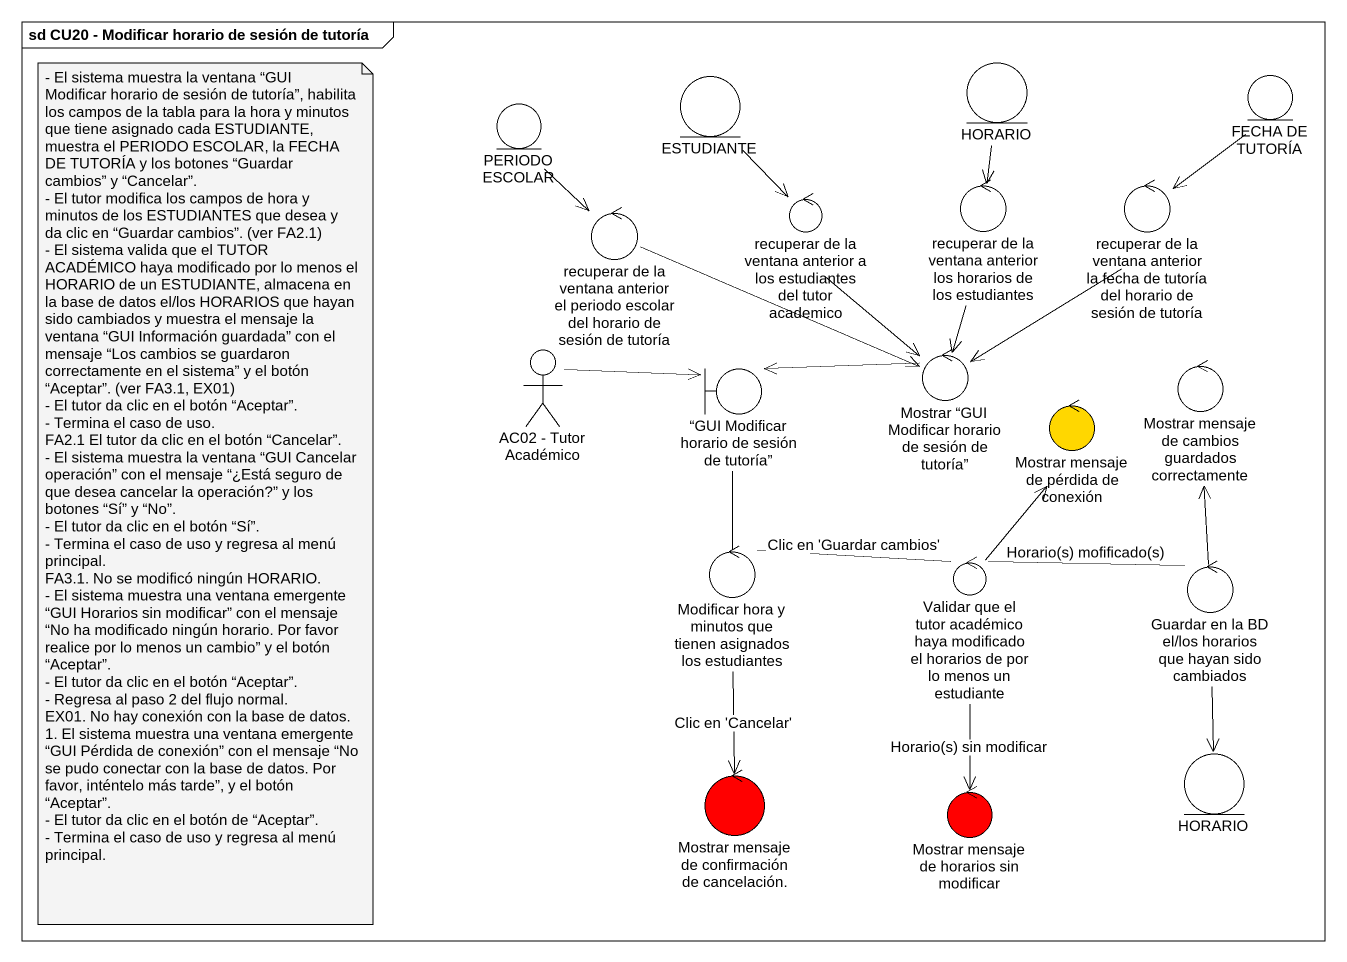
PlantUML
@startuml
mainframe sd CU20 - Modificar horario de sesión de tutoría
entity ESTUDIANTE
entity HORARIO
entity "FECHA DE TUTORÍA" as FECHA_DE_TUTORÍA
entity "PERIODO ESCOLAR" as PERIODO_ESCOLAR
control "recuperar de la ventana anterior el periodo escolar del horario de sesión de tutoría" as recuperar_de_la_ventana
control "recuperar de la ventana anterior a los estudiantes del tutor academico" as recuperar_de_la_ventana_2
control "recuperar de la ventana anterior los horarios de los estudiantes" as recuperar_de_la_ventana_3
control "recuperar de la ventana anterior la fecha de tutoría del horario de sesión de tutoría" as recuperar_de_la_ventana_4
actor "AC02 - Tutor Académico" as AC02_Tutor_Académico
boundary "“GUI Modificar horario de sesión de tutoría”" as GUI_Modificar_horario_de
control "Mostrar “GUI Modificar horario de sesión de tutoría”" as Mostrar_GUI_Modificar
control "Mostrar mensaje de cambios guardados correctamente" as Mostrar_mensaje_de_cambios
control "Mostrar mensaje de pérdida de conexión" as Mostrar_mensaje_de_pérdida #FFD700
control "Modificar hora y minutos que tienen asignados los estudiantes" as Modificar_hora_y_minutos
control "Validar que el tutor académico haya modificado el horarios de por lo menos un estudiante" as Validar_que_el_tutor
control "Guardar en la BD el/los horarios que hayan sido cambiados" as Guardar_en_la_BD_el_los
entity "HORARIO" as HORARIO_2
control "Mostrar mensaje de confirmación de cancelación." as Mostrar_mensaje_de #FF0000
control "Mostrar mensaje de horarios sin modificar" as Mostrar_mensaje_de_horarios #FF0000
ESTUDIANTE --> recuperar_de_la_ventana_2
HORARIO --> recuperar_de_la_ventana_3
FECHA_DE_TUTORÍA --> recuperar_de_la_ventana_4
PERIODO_ESCOLAR --> recuperar_de_la_ventana
recuperar_de_la_ventana -right-> Mostrar_GUI_Modificar
recuperar_de_la_ventana_2 --> Mostrar_GUI_Modificar
recuperar_de_la_ventana_3 --> Mostrar_GUI_Modificar
recuperar_de_la_ventana_4 --> Mostrar_GUI_Modificar
AC02_Tutor_Académico -right-> GUI_Modificar_horario_de
GUI_Modificar_horario_de -- Modificar_hora_y_minutos
Mostrar_GUI_Modificar -left-> GUI_Modificar_horario_de
Modificar_hora_y_minutos -right- Validar_que_el_tutor : Clic en 'Guardar cambios'
Modificar_hora_y_minutos --> Mostrar_mensaje_de : Clic en 'Cancelar'
Validar_que_el_tutor -up-> Mostrar_mensaje_de_pérdida
Validar_que_el_tutor -right- Guardar_en_la_BD_el_los : Horario(s) mofificado(s)
Validar_que_el_tutor --> Mostrar_mensaje_de_horarios : Horario(s) sin modificar
Guardar_en_la_BD_el_los -up-> Mostrar_mensaje_de_cambios
Guardar_en_la_BD_el_los --> HORARIO_2
note as N1
  - El sistema muestra la ventana “GUI Modificar horario de sesión de tutoría”, habilita los campos de la tabla para la hora y minutos que tiene asignado cada ESTUDIANTE, muestra el PERIODO ESCOLAR, la FECHA DE TUTORÍA y los botones “Guardar cambios” y “Cancelar”.
  - El tutor modifica los campos de hora y minutos de los ESTUDIANTES que desea y da clic en “Guardar cambios”. (ver FA2.1)
  - El sistema valida que el TUTOR ACADÉMICO haya modificado por lo menos el HORARIO de un ESTUDIANTE, almacena en la base de datos el/los HORARIOS que hayan sido cambiados y muestra el mensaje la ventana “GUI Información guardada” con el mensaje “Los cambios se guardaron correctamente en el sistema” y el botón “Aceptar”. (ver FA3.1, EX01)
  - El tutor da clic en el botón “Aceptar”.
  - Termina el caso de uso.
  FA2.1 El tutor da clic en el botón “Cancelar”.
  - El sistema muestra la ventana “GUI Cancelar operación” con el mensaje “¿Está seguro de que desea cancelar la operación?” y los botones “Sí” y “No”.
  - El tutor da clic en el botón “Sí”.
  - Termina el caso de uso y regresa al menú principal.
  FA3.1. No se modificó ningún HORARIO.
  - El sistema muestra una ventana emergente “GUI Horarios sin modificar” con el mensaje “No ha modificado ningún horario. Por favor realice por lo menos un cambio” y el botón “Aceptar”.
  - El tutor da clic en el botón “Aceptar”.
  - Regresa al paso 2 del flujo normal.
  EX01. No hay conexión con la base de datos.
  1. El sistema muestra una ventana emergente “GUI Pérdida de conexión” con el mensaje “No se pudo conectar con la base de datos. Por favor, inténtelo más tarde”, y el botón “Aceptar”.
  - El tutor da clic en el botón de “Aceptar”.
  - Termina el caso de uso y regresa al menú principal.
end note
@enduml
